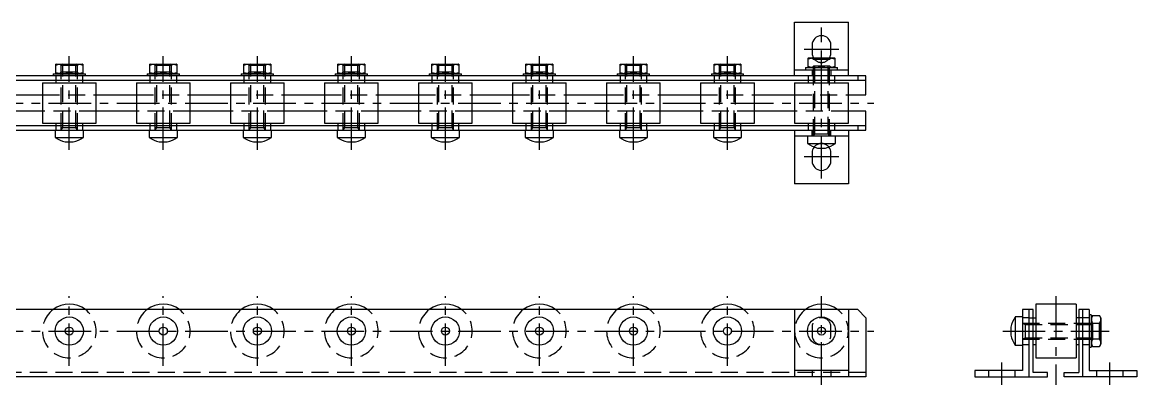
# Model space of a CAD drawing. Extents: x -3 to 834, y -8 to 142.
# Drawn here: x 419 to 833.8, y 7 to 142.1 of the extents above; entities that cross this region are included whole.
import ezdxf

# ---------------------------------------------------------------- set-up
doc = ezdxf.new("R2010")
doc.units = 0
doc.header["$LTSCALE"] = 0.5
doc.linetypes.add('CENTER', pattern=[50.8, 31.75, -6.35, 6.35, -6.35])
doc.linetypes.add('DASHED', pattern=[19.05, 12.7, -6.35])
for name, color, linetype in [('MSM_CENTER', 1, 'CENTER'), ('MSM_CONTINUOUS', 7, 'CONTINUOUS'), ('MSM_DASHED', 4, 'DASHED')]:
    doc.layers.add(name, color=color, linetype=linetype)

msp = doc.modelspace()

# ---------------------------------------------------------------- linework, layer by layer
at = {"layer": 'MSM_CENTER'}
for p, q in [((716.5, 83.91), (716.5, 140.11)), ((436.5, 94.51), (436.5, 129.51)), ((471.5, 94.51), (471.5, 129.51)), ((506.5, 94.51), (506.5, 129.51)), ((541.5, 94.51), (541.5, 129.51)), ((576.5, 94.51), (576.5, 129.51)), ((611.5, 94.51), (611.5, 129.51)), ((646.5, 94.51), (646.5, 129.51)), ((681.5, 94.51), (681.5, 129.51)), ((710, 132.11), (723, 132.11)), ((-3, 112.01), (736, 112.01)), ((723, 91.91), (710, 91.91)), ((436.5, 14), (436.5, 40)), ((471.5, 14), (471.5, 40)), ((506.5, 14), (506.5, 40)), ((541.5, 14), (541.5, 40)), ((576.5, 14), (576.5, 40)), ((611.5, 14), (611.5, 40)), ((646.5, 14), (646.5, 40)), ((681.5, 14), (681.5, 40)), ((716.5, 7), (716.5, 40)), ((803.74, 40), (803.74, 7)), ((-3, 27), (736, 27)), ((783.94, 27), (823.54, 27)), ((783.64, 7), (783.64, 15.3)), ((823.84, 7), (823.84, 15.3))]:
    msp.add_line(p, q, dxfattribs=at)
at = {"layer": 'MSM_CONTINUOUS'}
for p, q in [((706.5, 122.11), (706.5, 142.11)), ((706.5, 142.11), (726.5, 142.11)), ((726.5, 122.11), (726.5, 142.11)), ((713, 133.61), (713, 130.61)), ((720, 130.61), (720, 133.61)), ((711.6, 128.81), (711.5, 128.75)), ((711.5, 125.27), (711.5, 128.75)), ((711.6, 128.81), (721.4, 128.81)), ((721.5, 128.75), (721.4, 128.81)), ((721.5, 128.75), (721.5, 125.27)), ((431.6, 126.51), (431.5, 126.45)), ((431.5, 122.97), (431.5, 126.45)), ((431.6, 126.51), (441.4, 126.51)), ((436.5, 123.42), (436.5, 126.01)), ((441.5, 126.45), (441.4, 126.51)), ((441.5, 126.45), (441.5, 122.97)), ((466.6, 126.51), (466.5, 126.45)), ((466.5, 122.97), (466.5, 126.45)), ((466.6, 126.51), (476.4, 126.51)), ((471.5, 123.42), (471.5, 126.01)), ((476.5, 126.45), (476.4, 126.51)), ((476.5, 126.45), (476.5, 122.97)), ((501.6, 126.51), (501.5, 126.45)), ((501.5, 122.97), (501.5, 126.45)), ((501.6, 126.51), (511.4, 126.51)), ((506.5, 123.42), (506.5, 126.01)), ((511.5, 126.45), (511.4, 126.51)), ((511.5, 126.45), (511.5, 122.97)), ((536.6, 126.51), (536.5, 126.45)), ((536.5, 122.97), (536.5, 126.45)), ((536.6, 126.51), (546.4, 126.51)), ((541.5, 123.42), (541.5, 126.01)), ((546.5, 126.45), (546.4, 126.51)), ((546.5, 126.45), (546.5, 122.97)), ((571.6, 126.51), (571.5, 126.45)), ((571.5, 122.97), (571.5, 126.45)), ((571.6, 126.51), (581.4, 126.51)), ((576.5, 123.42), (576.5, 126.01)), ((581.5, 126.45), (581.4, 126.51)), ((581.5, 126.45), (581.5, 122.97)), ((606.6, 126.51), (606.5, 126.45)), ((606.5, 122.97), (606.5, 126.45)), ((606.6, 126.51), (616.4, 126.51)), ((611.5, 123.42), (611.5, 126.01)), ((616.5, 126.45), (616.4, 126.51)), ((616.5, 126.45), (616.5, 122.97)), ((641.6, 126.51), (641.5, 126.45)), ((641.5, 122.97), (641.5, 126.45)), ((641.6, 126.51), (651.4, 126.51)), ((646.5, 123.42), (646.5, 126.01)), ((651.5, 126.45), (651.4, 126.51)), ((651.5, 126.45), (651.5, 122.97)), ((676.6, 126.51), (676.5, 126.45)), ((676.5, 122.97), (676.5, 126.45)), ((676.6, 126.51), (686.4, 126.51)), ((681.5, 123.42), (681.5, 126.01)), ((686.5, 126.45), (686.4, 126.51)), ((686.5, 126.45), (686.5, 122.97)), ((710.5, 125.21), (710.5, 124.41)), ((710.5, 125.21), (722.5, 125.21)), ((711.5, 125.27), (711.6, 125.21)), ((716.5, 125.72), (716.5, 128.31)), ((721.4, 125.21), (721.5, 125.27)), ((722.5, 124.41), (722.5, 125.21)), ((733, 122.11), (0, 122.11)), ((0, 120.51), (733, 120.51)), ((430.5, 122.91), (430.5, 122.11)), ((430.5, 122.91), (442.5, 122.91)), ((431.5, 122.97), (431.6, 122.91)), ((431.5, 120.51), (431.5, 119.51)), ((441.4, 122.91), (441.5, 122.97)), ((441.5, 119.51), (441.5, 120.51)), ((442.5, 122.11), (442.5, 122.91)), ((465.5, 122.91), (465.5, 122.11)), ((465.5, 122.91), (477.5, 122.91)), ((466.5, 122.97), (466.6, 122.91)), ((466.5, 120.51), (466.5, 119.51)), ((476.4, 122.91), (476.5, 122.97)), ((476.5, 119.51), (476.5, 120.51)), ((477.5, 122.11), (477.5, 122.91)), ((500.5, 122.91), (500.5, 122.11)), ((500.5, 122.91), (512.5, 122.91)), ((501.5, 122.97), (501.6, 122.91)), ((501.5, 120.51), (501.5, 119.51)), ((511.4, 122.91), (511.5, 122.97)), ((511.5, 119.51), (511.5, 120.51)), ((512.5, 122.11), (512.5, 122.91)), ((535.5, 122.91), (535.5, 122.11)), ((535.5, 122.91), (547.5, 122.91)), ((536.5, 122.97), (536.6, 122.91)), ((536.5, 120.51), (536.5, 119.51)), ((546.4, 122.91), (546.5, 122.97)), ((546.5, 119.51), (546.5, 120.51)), ((547.5, 122.11), (547.5, 122.91)), ((570.5, 122.91), (570.5, 122.11)), ((570.5, 122.91), (582.5, 122.91)), ((571.5, 122.97), (571.6, 122.91)), ((571.5, 120.51), (571.5, 119.51)), ((581.4, 122.91), (581.5, 122.97)), ((581.5, 119.51), (581.5, 120.51)), ((582.5, 122.11), (582.5, 122.91)), ((605.5, 122.91), (605.5, 122.11)), ((605.5, 122.91), (617.5, 122.91)), ((606.5, 122.97), (606.6, 122.91)), ((606.5, 120.51), (606.5, 119.51)), ((616.4, 122.91), (616.5, 122.97)), ((616.5, 119.51), (616.5, 120.51)), ((617.5, 122.11), (617.5, 122.91)), ((640.5, 122.91), (640.5, 122.11)), ((640.5, 122.91), (652.5, 122.91)), ((641.5, 122.97), (641.6, 122.91)), ((641.5, 120.51), (641.5, 119.51)), ((651.4, 122.91), (651.5, 122.97)), ((651.5, 119.51), (651.5, 120.51)), ((652.5, 122.11), (652.5, 122.91)), ((675.5, 122.91), (675.5, 122.11)), ((675.5, 122.91), (687.5, 122.91)), ((676.5, 122.97), (676.6, 122.91)), ((676.5, 120.51), (676.5, 119.51)), ((686.4, 122.91), (686.5, 122.97)), ((686.5, 119.51), (686.5, 120.51)), ((687.5, 122.11), (687.5, 122.91)), ((706.5, 124.41), (726.5, 124.41)), ((711.5, 120.51), (711.5, 119.51)), ((721.5, 119.51), (721.5, 120.51)), ((730, 122.11), (730, 120.51)), ((733, 115.11), (733, 122.11)), ((426.5, 119.51), (426.5, 104.51)), ((426.5, 119.51), (446.5, 119.51)), ((446.5, 104.51), (446.5, 119.51)), ((461.5, 119.51), (461.5, 104.51)), ((461.5, 119.51), (481.5, 119.51)), ((481.5, 104.51), (481.5, 119.51)), ((496.5, 119.51), (496.5, 104.51)), ((496.5, 119.51), (516.5, 119.51)), ((516.5, 104.51), (516.5, 119.51)), ((531.5, 119.51), (531.5, 104.51)), ((531.5, 119.51), (551.5, 119.51)), ((551.5, 104.51), (551.5, 119.51)), ((566.5, 119.51), (566.5, 104.51)), ((566.5, 119.51), (586.5, 119.51)), ((586.5, 104.51), (586.5, 119.51)), ((601.5, 119.51), (601.5, 104.51)), ((601.5, 119.51), (621.5, 119.51)), ((621.5, 104.51), (621.5, 119.51)), ((636.5, 119.51), (636.5, 104.51)), ((636.5, 119.51), (656.5, 119.51)), ((656.5, 104.51), (656.5, 119.51)), ((671.5, 119.51), (671.5, 104.51)), ((671.5, 119.51), (691.5, 119.51)), ((691.5, 104.51), (691.5, 119.51)), ((706.5, 119.51), (706.5, 104.51)), ((706.5, 119.51), (726.5, 119.51)), ((726.5, 104.51), (726.5, 119.51)), ((411.5, 115.11), (426.5, 115.11)), ((446.5, 115.11), (461.5, 115.11)), ((481.5, 115.11), (496.5, 115.11)), ((516.5, 115.11), (531.5, 115.11)), ((551.5, 115.11), (566.5, 115.11)), ((586.5, 115.11), (601.5, 115.11)), ((621.5, 115.11), (636.5, 115.11)), ((656.5, 115.11), (671.5, 115.11)), ((691.5, 115.11), (706.5, 115.11)), ((726.5, 115.11), (733, 115.11)), ((426.5, 108.91), (411.5, 108.91)), ((461.5, 108.91), (446.5, 108.91)), ((496.5, 108.91), (481.5, 108.91)), ((531.5, 108.91), (516.5, 108.91)), ((566.5, 108.91), (551.5, 108.91)), ((601.5, 108.91), (586.5, 108.91)), ((636.5, 108.91), (621.5, 108.91)), ((671.5, 108.91), (656.5, 108.91)), ((706.5, 108.91), (691.5, 108.91)), ((733, 108.91), (726.5, 108.91)), ((733, 101.91), (733, 108.91)), ((426.5, 104.51), (446.5, 104.51)), ((431.5, 104.51), (431.5, 103.51)), ((441.5, 103.51), (441.5, 104.51)), ((461.5, 104.51), (481.5, 104.51)), ((466.5, 104.51), (466.5, 103.51)), ((476.5, 103.51), (476.5, 104.51)), ((496.5, 104.51), (516.5, 104.51)), ((501.5, 104.51), (501.5, 103.51)), ((511.5, 103.51), (511.5, 104.51)), ((531.5, 104.51), (551.5, 104.51)), ((536.5, 104.51), (536.5, 103.51)), ((546.5, 103.51), (546.5, 104.51)), ((566.5, 104.51), (586.5, 104.51)), ((571.5, 104.51), (571.5, 103.51)), ((581.5, 103.51), (581.5, 104.51)), ((601.5, 104.51), (621.5, 104.51)), ((606.5, 104.51), (606.5, 103.51)), ((616.5, 103.51), (616.5, 104.51)), ((636.5, 104.51), (656.5, 104.51)), ((641.5, 104.51), (641.5, 103.51)), ((651.5, 103.51), (651.5, 104.51)), ((671.5, 104.51), (691.5, 104.51)), ((676.5, 104.51), (676.5, 103.51)), ((686.5, 103.51), (686.5, 104.51)), ((706.5, 104.51), (726.5, 104.51)), ((711.5, 104.51), (711.5, 103.51)), ((721.5, 103.51), (721.5, 104.51)), ((733, 103.51), (0, 103.51)), ((0, 101.91), (733, 101.91)), ((431.25, 101.91), (431.25, 99.2)), ((441.75, 99.2), (441.75, 101.91)), ((466.25, 101.91), (466.25, 99.2)), ((476.75, 99.2), (476.75, 101.91)), ((501.25, 101.91), (501.25, 99.2)), ((511.75, 99.2), (511.75, 101.91)), ((536.25, 101.91), (536.25, 99.2)), ((546.75, 99.2), (546.75, 101.91)), ((571.25, 101.91), (571.25, 99.2)), ((581.75, 99.2), (581.75, 101.91)), ((606.25, 101.91), (606.25, 99.2)), ((616.75, 99.2), (616.75, 101.91)), ((641.25, 101.91), (641.25, 99.2)), ((651.75, 99.2), (651.75, 101.91)), ((676.25, 101.91), (676.25, 99.2)), ((686.75, 99.2), (686.75, 101.91)), ((706.5, 101.91), (706.5, 81.91)), ((726.5, 99.61), (706.5, 99.61)), ((711.25, 99.61), (711.25, 96.9)), ((721.75, 96.9), (721.75, 99.61)), ((726.5, 101.91), (726.5, 81.91)), ((730, 103.51), (730, 101.91)), ((431.25, 99.2), (441.75, 99.2)), ((435.01, 97.51), (437.99, 97.51)), ((466.25, 99.2), (476.75, 99.2)), ((470.01, 97.51), (472.99, 97.51)), ((501.25, 99.2), (511.75, 99.2)), ((505.01, 97.51), (507.99, 97.51)), ((536.25, 99.2), (546.75, 99.2)), ((540.01, 97.51), (542.99, 97.51)), ((571.25, 99.2), (581.75, 99.2)), ((575.01, 97.51), (577.99, 97.51)), ((606.25, 99.2), (616.75, 99.2)), ((610.01, 97.51), (612.99, 97.51)), ((641.25, 99.2), (651.75, 99.2)), ((645.01, 97.51), (647.99, 97.51)), ((676.25, 99.2), (686.75, 99.2)), ((680.01, 97.51), (682.99, 97.51)), ((711.25, 96.9), (721.75, 96.9)), ((713, 93.41), (713, 90.41)), ((715.01, 95.21), (717.99, 95.21)), ((720, 90.41), (720, 93.41)), ((726.5, 81.91), (706.5, 81.91)), ((730, 35), (3, 35)), ((706.5, 35), (706.5, 10)), ((726.5, 35), (726.5, 10)), ((730, 35), (733, 32)), ((795.24, 35), (791.34, 35)), ((791.34, 35), (791.34, 12.3)), ((793.64, 35), (793.64, 10)), ((795.24, 11.6), (795.24, 35)), ((796.24, 37), (796.24, 17)), ((811.24, 37), (796.24, 37)), ((811.24, 37), (811.24, 17)), ((812.24, 35), (812.24, 11.6)), ((816.14, 35), (812.24, 35)), ((813.84, 10), (813.84, 35)), ((816.14, 35), (816.14, 12.3)), ((733, 32), (733, 10)), ((788.63, 32.25), (788.63, 21.75)), ((791.34, 32.25), (788.63, 32.25)), ((793.64, 32), (796.24, 32)), ((813.84, 32), (811.24, 32)), ((816.94, 33), (816.14, 33)), ((816.94, 33), (816.94, 21)), ((817.44, 32.77), (816.94, 31.9)), ((817.44, 32.77), (820.03, 32.77)), ((817.44, 29.89), (820.03, 29.89)), ((820.54, 31.9), (820.03, 32.77)), ((820.54, 31.9), (820.54, 22.1)), ((786.94, 28.49), (786.94, 25.51)), ((788.63, 21.75), (791.34, 21.75)), ((795.24, 22), (796.24, 22)), ((811.24, 22), (812.24, 22)), ((816.14, 21), (816.94, 21)), ((816.94, 22.1), (817.44, 21.23)), ((817.44, 24.11), (820.03, 24.11)), ((817.44, 21.23), (820.03, 21.23)), ((820.03, 21.23), (820.54, 22.1)), ((796.24, 17), (811.24, 17)), ((733, 10), (0, 10)), ((726.5, 12.3), (706.5, 12.3)), ((791.34, 12.3), (773.64, 12.3)), ((773.64, 12.3), (773.64, 10)), ((773.64, 10), (800.64, 10)), ((800.64, 11.6), (795.24, 11.6)), ((800.64, 10), (800.64, 11.6)), ((806.84, 11.6), (812.24, 11.6)), ((806.84, 10), (806.84, 11.6)), ((833.84, 10), (806.84, 10)), ((816.14, 12.3), (833.84, 12.3)), ((833.84, 12.3), (833.84, 10))]:
    msp.add_line(p, q, dxfattribs=at)
for centre, radius in [((436.5, 27), 5.25), ((471.5, 27), 5.25), ((506.5, 27), 5.25), ((541.5, 27), 5.25), ((576.5, 27), 5.25), ((611.5, 27), 5.25), ((646.5, 27), 5.25), ((681.5, 27), 5.25), ((716.5, 27), 5.25), ((436.5, 27), 1.49), ((471.5, 27), 1.49), ((506.5, 27), 1.49), ((541.5, 27), 1.49), ((576.5, 27), 1.49), ((611.5, 27), 1.49), ((646.5, 27), 1.49), ((681.5, 27), 1.49), ((716.5, 27), 1.49)]:
    msp.add_circle(centre, radius, dxfattribs=at)
for centre, radius, start, end in [((716.5, 133.61), 3.5, 0, 180), ((714, 121.38), 7.37, 70.1592, 109.8408), ((716.5, 130.61), 3.5, 180, 210.9497), ((719, 121.38), 7.37, 70.1592, 109.8408), ((716.5, 130.61), 3.5, 329.0503, 0), ((434, 119.08), 7.37, 70.1592, 109.8408), ((439, 119.08), 7.37, 70.1592, 109.8408), ((469, 119.08), 7.37, 70.1592, 109.8408), ((474, 119.08), 7.37, 70.1592, 109.8408), ((504, 119.08), 7.37, 70.1592, 109.8408), ((509, 119.08), 7.37, 70.1592, 109.8408), ((539, 119.08), 7.37, 70.1592, 109.8408), ((544, 119.08), 7.37, 70.1592, 109.8408), ((574, 119.08), 7.37, 70.1592, 109.8408), ((579, 119.08), 7.37, 70.1592, 109.8408), ((609, 119.08), 7.37, 70.1592, 109.8408), ((614, 119.08), 7.37, 70.1592, 109.8408), ((644, 119.08), 7.37, 70.1592, 109.8408), ((649, 119.08), 7.37, 70.1592, 109.8408), ((679, 119.08), 7.37, 70.1592, 109.8408), ((684, 119.08), 7.37, 70.1592, 109.8408), ((714, 132.64), 7.37, 250.1592, 289.8408), ((719, 132.64), 7.37, 250.1592, 289.8408), ((434, 130.34), 7.37, 250.1592, 289.8408), ((439, 130.34), 7.37, 250.1592, 289.8408), ((469, 130.34), 7.37, 250.1592, 289.8408), ((474, 130.34), 7.37, 250.1592, 289.8408), ((504, 130.34), 7.37, 250.1592, 289.8408), ((509, 130.34), 7.37, 250.1592, 289.8408), ((539, 130.34), 7.37, 250.1592, 289.8408), ((544, 130.34), 7.37, 250.1592, 289.8408), ((574, 130.34), 7.37, 250.1592, 289.8408), ((579, 130.34), 7.37, 250.1592, 289.8408), ((609, 130.34), 7.37, 250.1592, 289.8408), ((614, 130.34), 7.37, 250.1592, 289.8408), ((644, 130.34), 7.37, 250.1592, 289.8408), ((649, 130.34), 7.37, 250.1592, 289.8408), ((679, 130.34), 7.37, 250.1592, 289.8408), ((684, 130.34), 7.37, 250.1592, 289.8408), ((438.04, 109.25), 12.12, 235.9445, 255.5214), ((434.96, 109.25), 12.12, 284.4786, 304.0555), ((473.04, 109.25), 12.12, 235.9445, 255.5214), ((469.96, 109.25), 12.12, 284.4786, 304.0555), ((508.04, 109.25), 12.12, 235.9445, 255.5214), ((504.96, 109.25), 12.12, 284.4786, 304.0555), ((543.04, 109.25), 12.12, 235.9445, 255.5214), ((539.96, 109.25), 12.12, 284.4786, 304.0555), ((578.04, 109.25), 12.12, 235.9445, 255.5214), ((574.96, 109.25), 12.12, 284.4786, 304.0555), ((613.04, 109.25), 12.12, 235.9445, 255.5214), ((609.96, 109.25), 12.12, 284.4786, 304.0555), ((648.04, 109.25), 12.12, 235.9445, 255.5214), ((644.96, 109.25), 12.12, 284.4786, 304.0555), ((683.04, 109.25), 12.12, 235.9445, 255.5214), ((679.96, 109.25), 12.12, 284.4786, 304.0555), ((718.04, 106.95), 12.12, 235.9445, 255.5214), ((716.5, 93.41), 3.5, 141.2477, 180), ((714.96, 106.95), 12.12, 284.4786, 304.0555), ((716.5, 93.41), 3.5, 0, 38.7523), ((716.5, 90.41), 3.5, 180, 0), ((436.5, 27), 10, 53.1301, 126.8699), ((471.5, 27), 10, 53.1301, 126.8699), ((506.5, 27), 10, 53.1301, 126.8699), ((541.5, 27), 10, 53.1301, 126.8699), ((576.5, 27), 10, 53.1301, 126.8699), ((611.5, 27), 10, 53.1301, 126.8699), ((646.5, 27), 10, 53.1301, 126.8699), ((681.5, 27), 10, 53.1301, 126.8699), ((716.5, 27), 10, 53.1301, 126.8699), ((798.67, 25.46), 12.12, 145.9445, 165.5214), ((819.55, 31.33), 2.56, 154.3574, 214.3573), ((826.6, 27), 9.61, 162.5124, 197.4876), ((817.92, 31.33), 2.56, 325.6427, 25.6426), ((810.87, 27), 9.61, 342.5124, 17.4876), ((798.67, 28.54), 12.12, 194.4786, 214.0555), ((819.55, 22.67), 2.56, 145.6427, 205.6426), ((817.92, 22.67), 2.56, 334.3574, 34.3573)]:
    msp.add_arc(centre, radius, start, end, dxfattribs=at)
at = {"layer": 'MSM_DASHED'}
for p, q in [((712.96, 128.81), (713.5, 128.27)), ((714.04, 128.81), (713.5, 128.27)), ((714.04, 100.55), (714.04, 128.81)), ((718.96, 100.55), (718.96, 128.81)), ((718.96, 128.81), (719.5, 128.27)), ((720.04, 128.81), (719.5, 128.27)), ((432.96, 126.51), (433.5, 125.97)), ((434.04, 126.51), (433.5, 125.97)), ((439.5, 125.97), (433.5, 125.97)), ((433.5, 101.91), (433.5, 125.97)), ((434.04, 102.85), (434.04, 126.51)), ((438.96, 126.51), (439.5, 125.97)), ((438.96, 102.85), (438.96, 126.51)), ((440.04, 126.51), (439.5, 125.97)), ((439.5, 101.91), (439.5, 125.97)), ((467.96, 126.51), (468.5, 125.97)), ((469.04, 126.51), (468.5, 125.97)), ((474.5, 125.97), (468.5, 125.97)), ((468.5, 101.91), (468.5, 125.97)), ((469.04, 102.85), (469.04, 126.51)), ((473.96, 126.51), (474.5, 125.97)), ((473.96, 102.85), (473.96, 126.51)), ((475.04, 126.51), (474.5, 125.97)), ((474.5, 101.91), (474.5, 125.97)), ((502.96, 126.51), (503.5, 125.97)), ((504.04, 126.51), (503.5, 125.97)), ((509.5, 125.97), (503.5, 125.97)), ((503.5, 101.91), (503.5, 125.97)), ((504.04, 102.85), (504.04, 126.51)), ((508.96, 126.51), (509.5, 125.97)), ((508.96, 102.85), (508.96, 126.51)), ((510.04, 126.51), (509.5, 125.97)), ((509.5, 101.91), (509.5, 125.97)), ((537.96, 126.51), (538.5, 125.97)), ((539.04, 126.51), (538.5, 125.97)), ((544.5, 125.97), (538.5, 125.97)), ((538.5, 101.91), (538.5, 125.97)), ((539.04, 102.85), (539.04, 126.51)), ((543.96, 126.51), (544.5, 125.97)), ((543.96, 102.85), (543.96, 126.51)), ((545.04, 126.51), (544.5, 125.97)), ((544.5, 101.91), (544.5, 125.97)), ((572.96, 126.51), (573.5, 125.97)), ((574.04, 126.51), (573.5, 125.97)), ((579.5, 125.97), (573.5, 125.97)), ((573.5, 101.91), (573.5, 125.97)), ((574.04, 102.85), (574.04, 126.51)), ((578.96, 126.51), (579.5, 125.97)), ((578.96, 102.85), (578.96, 126.51)), ((580.04, 126.51), (579.5, 125.97)), ((579.5, 101.91), (579.5, 125.97)), ((607.96, 126.51), (608.5, 125.97)), ((609.04, 126.51), (608.5, 125.97)), ((614.5, 125.97), (608.5, 125.97)), ((608.5, 101.91), (608.5, 125.97)), ((609.04, 102.85), (609.04, 126.51)), ((613.96, 126.51), (614.5, 125.97)), ((613.96, 102.85), (613.96, 126.51)), ((615.04, 126.51), (614.5, 125.97)), ((614.5, 101.91), (614.5, 125.97)), ((642.96, 126.51), (643.5, 125.97)), ((644.04, 126.51), (643.5, 125.97)), ((649.5, 125.97), (643.5, 125.97)), ((643.5, 101.91), (643.5, 125.97)), ((644.04, 102.85), (644.04, 126.51)), ((648.96, 126.51), (649.5, 125.97)), ((648.96, 102.85), (648.96, 126.51)), ((650.04, 126.51), (649.5, 125.97)), ((649.5, 101.91), (649.5, 125.97)), ((677.96, 126.51), (678.5, 125.97)), ((679.04, 126.51), (678.5, 125.97)), ((684.5, 125.97), (678.5, 125.97)), ((678.5, 101.91), (678.5, 125.97)), ((679.04, 102.85), (679.04, 126.51)), ((683.96, 126.51), (684.5, 125.97)), ((683.96, 102.85), (683.96, 126.51)), ((685.04, 126.51), (684.5, 125.97)), ((684.5, 101.91), (684.5, 125.97)), ((712.96, 125.21), (713.5, 125.75)), ((713.5, 99.61), (713.5, 128.27)), ((719.5, 128.27), (713.5, 128.27)), ((719.5, 125.75), (713.5, 125.75)), ((719.5, 99.61), (719.5, 128.27)), ((720.04, 125.21), (719.5, 125.75)), ((431.5, 122.11), (431.5, 120.51)), ((432.96, 122.91), (433.5, 123.45)), ((439.5, 123.45), (433.5, 123.45)), ((440.04, 122.91), (439.5, 123.45)), ((441.5, 120.51), (441.5, 122.11)), ((466.5, 122.11), (466.5, 120.51)), ((467.96, 122.91), (468.5, 123.45)), ((474.5, 123.45), (468.5, 123.45)), ((475.04, 122.91), (474.5, 123.45)), ((476.5, 120.51), (476.5, 122.11)), ((501.5, 122.11), (501.5, 120.51)), ((502.96, 122.91), (503.5, 123.45)), ((509.5, 123.45), (503.5, 123.45)), ((510.04, 122.91), (509.5, 123.45)), ((511.5, 120.51), (511.5, 122.11)), ((536.5, 122.11), (536.5, 120.51)), ((537.96, 122.91), (538.5, 123.45)), ((544.5, 123.45), (538.5, 123.45)), ((545.04, 122.91), (544.5, 123.45)), ((546.5, 120.51), (546.5, 122.11)), ((571.5, 122.11), (571.5, 120.51)), ((572.96, 122.91), (573.5, 123.45)), ((579.5, 123.45), (573.5, 123.45)), ((580.04, 122.91), (579.5, 123.45)), ((581.5, 120.51), (581.5, 122.11)), ((606.5, 122.11), (606.5, 120.51)), ((607.96, 122.91), (608.5, 123.45)), ((614.5, 123.45), (608.5, 123.45)), ((615.04, 122.91), (614.5, 123.45)), ((616.5, 120.51), (616.5, 122.11)), ((641.5, 122.11), (641.5, 120.51)), ((642.96, 122.91), (643.5, 123.45)), ((649.5, 123.45), (643.5, 123.45)), ((650.04, 122.91), (649.5, 123.45)), ((651.5, 120.51), (651.5, 122.11)), ((676.5, 122.11), (676.5, 120.51)), ((677.96, 122.91), (678.5, 123.45)), ((684.5, 123.45), (678.5, 123.45)), ((685.04, 122.91), (684.5, 123.45)), ((686.5, 120.51), (686.5, 122.11)), ((711.5, 122.11), (711.5, 120.51)), ((713, 124.41), (713, 122.11)), ((720, 124.41), (720, 122.11)), ((721.5, 120.51), (721.5, 122.11)), ((426.5, 115.11), (446.5, 115.11)), ((461.5, 115.11), (481.5, 115.11)), ((496.5, 115.11), (516.5, 115.11)), ((531.5, 115.11), (551.5, 115.11)), ((566.5, 115.11), (586.5, 115.11)), ((601.5, 115.11), (621.5, 115.11)), ((636.5, 115.11), (656.5, 115.11)), ((671.5, 115.11), (691.5, 115.11)), ((706.5, 115.11), (726.5, 115.11)), ((446.5, 108.91), (426.5, 108.91)), ((481.5, 108.91), (461.5, 108.91)), ((516.5, 108.91), (496.5, 108.91)), ((551.5, 108.91), (531.5, 108.91)), ((586.5, 108.91), (566.5, 108.91)), ((621.5, 108.91), (601.5, 108.91)), ((656.5, 108.91), (636.5, 108.91)), ((691.5, 108.91), (671.5, 108.91)), ((726.5, 108.91), (706.5, 108.91)), ((431.5, 103.51), (431.5, 101.91)), ((433.5, 102.85), (439.5, 102.85)), ((433.5, 101.91), (434.04, 102.85)), ((439.5, 101.91), (438.96, 102.85)), ((441.5, 101.91), (441.5, 103.51)), ((466.5, 103.51), (466.5, 101.91)), ((468.5, 102.85), (474.5, 102.85)), ((468.5, 101.91), (469.04, 102.85)), ((474.5, 101.91), (473.96, 102.85)), ((476.5, 101.91), (476.5, 103.51)), ((501.5, 103.51), (501.5, 101.91)), ((503.5, 102.85), (509.5, 102.85)), ((503.5, 101.91), (504.04, 102.85)), ((509.5, 101.91), (508.96, 102.85)), ((511.5, 101.91), (511.5, 103.51)), ((536.5, 103.51), (536.5, 101.91)), ((538.5, 102.85), (544.5, 102.85)), ((538.5, 101.91), (539.04, 102.85)), ((544.5, 101.91), (543.96, 102.85)), ((546.5, 101.91), (546.5, 103.51)), ((571.5, 103.51), (571.5, 101.91)), ((573.5, 102.85), (579.5, 102.85)), ((573.5, 101.91), (574.04, 102.85)), ((579.5, 101.91), (578.96, 102.85)), ((581.5, 101.91), (581.5, 103.51)), ((606.5, 103.51), (606.5, 101.91)), ((608.5, 102.85), (614.5, 102.85)), ((608.5, 101.91), (609.04, 102.85)), ((614.5, 101.91), (613.96, 102.85)), ((616.5, 101.91), (616.5, 103.51)), ((641.5, 103.51), (641.5, 101.91)), ((643.5, 102.85), (649.5, 102.85)), ((643.5, 101.91), (644.04, 102.85)), ((649.5, 101.91), (648.96, 102.85)), ((651.5, 101.91), (651.5, 103.51)), ((676.5, 103.51), (676.5, 101.91)), ((678.5, 102.85), (684.5, 102.85)), ((678.5, 101.91), (679.04, 102.85)), ((684.5, 101.91), (683.96, 102.85)), ((686.5, 101.91), (686.5, 103.51)), ((711.5, 103.51), (711.5, 101.91)), ((713, 99.61), (713, 101.91)), ((713.5, 99.61), (714.04, 100.55)), ((713.5, 100.55), (719.5, 100.55)), ((719.5, 99.61), (718.96, 100.55)), ((720, 99.61), (720, 101.91)), ((721.5, 101.91), (721.5, 103.51)), ((793.64, 32), (791.34, 32)), ((791.34, 30), (820, 30)), ((791.34, 30), (792.27, 29.46)), ((792.27, 30), (792.27, 24)), ((792.27, 29.46), (820.54, 29.46)), ((816.14, 32), (813.84, 32)), ((816.94, 30.54), (817.48, 30)), ((817.48, 24), (817.48, 30)), ((820.54, 30.54), (820, 30)), ((820, 24), (820, 30)), ((820.54, 29.46), (820, 30)), ((713, 28.5), (713, 25.5)), ((720, 25.5), (720, 28.5)), ((791.34, 24), (792.27, 24.54)), ((791.34, 24), (820, 24)), ((791.34, 22), (793.64, 22)), ((792.27, 24.54), (820.54, 24.54)), ((813.84, 22), (816.14, 22)), ((816.94, 23.46), (817.48, 24)), ((820.54, 24.54), (820, 24)), ((820.54, 23.46), (820, 24)), ((733, 11.6), (0, 11.6)), ((713, 12.3), (713, 10)), ((720, 12.3), (720, 10)), ((778.64, 12.3), (778.64, 10)), ((788.64, 10), (788.64, 12.3)), ((818.84, 12.3), (818.84, 10)), ((828.84, 10), (828.84, 12.3))]:
    msp.add_line(p, q, dxfattribs=at)
for centre, radius, start, end in [((716.5, 130.61), 3.5, 210.9497, 329.0503), ((716.5, 93.41), 3.5, 38.7523, 141.2477), ((436.5, 27), 10, 126.8699, 53.1301), ((471.5, 27), 10, 126.8699, 53.1301), ((506.5, 27), 10, 126.8699, 53.1301), ((541.5, 27), 10, 126.8699, 53.1301), ((576.5, 27), 10, 126.8699, 53.1301), ((611.5, 27), 10, 126.8699, 53.1301), ((646.5, 27), 10, 126.8699, 53.1301), ((681.5, 27), 10, 126.8699, 53.1301), ((716.5, 27), 10, 126.8699, 53.1301), ((716.5, 28.5), 3.5, 0, 180), ((716.5, 25.5), 3.5, 180, 0)]:
    msp.add_arc(centre, radius, start, end, dxfattribs=at)

doc.saveas('drawing.dxf')
